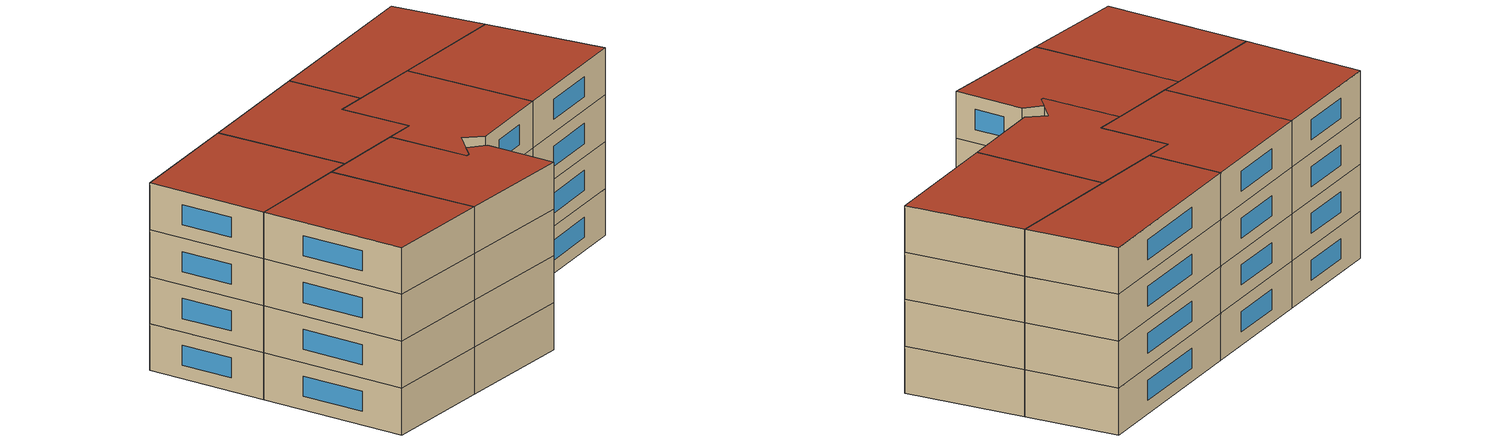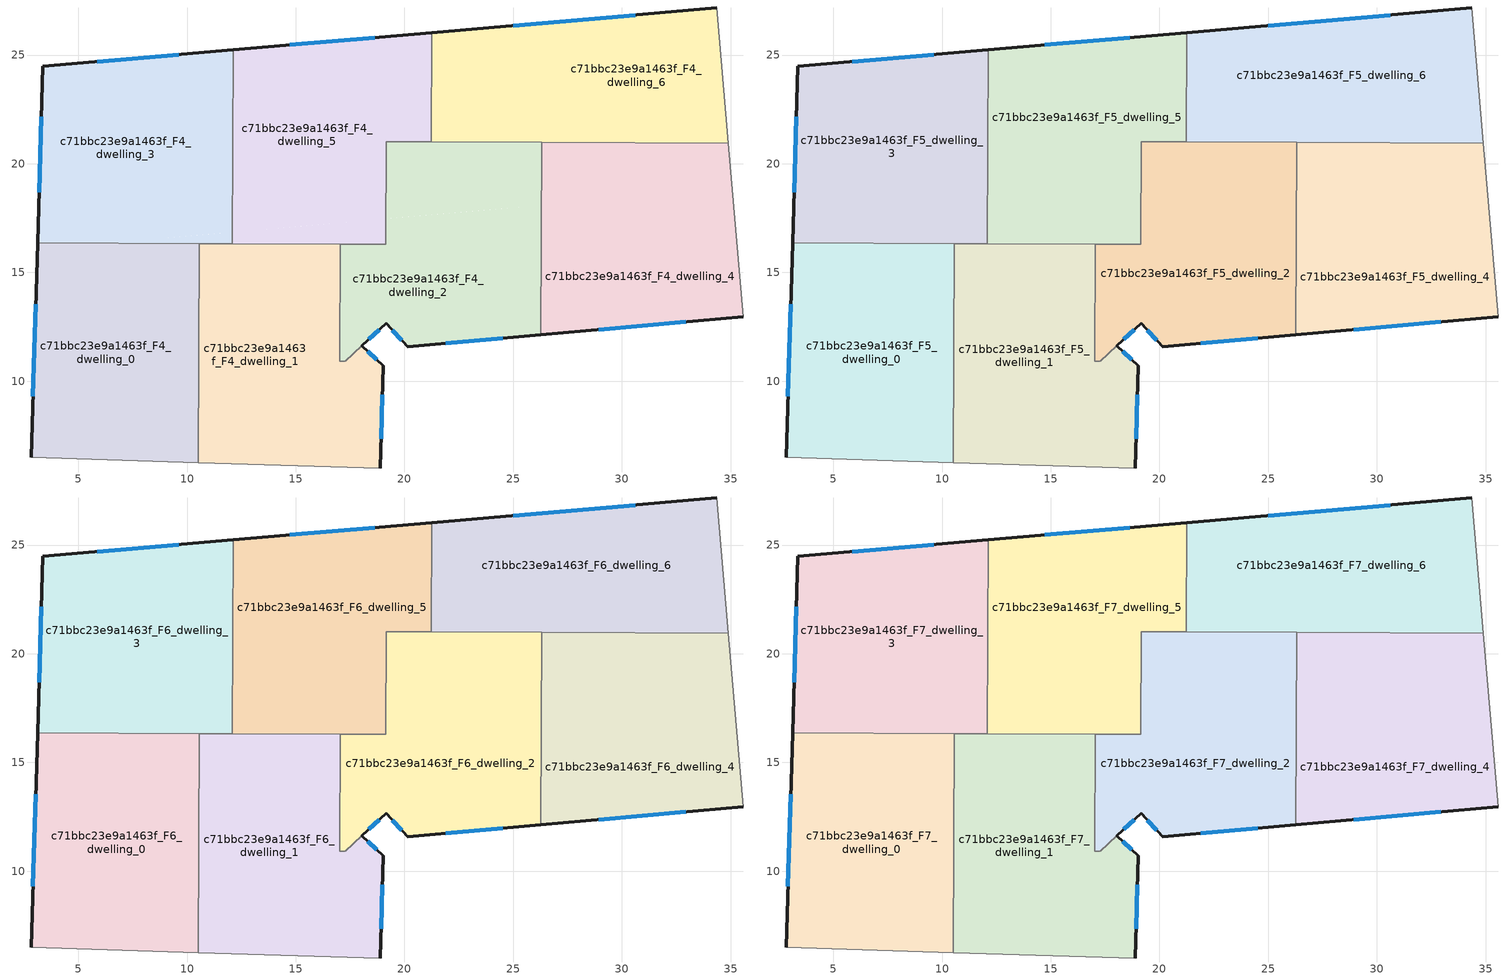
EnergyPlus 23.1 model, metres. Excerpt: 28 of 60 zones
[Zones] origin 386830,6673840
c71bbc23e9a1463f_F4_dwelling_0
 floor to c71bbc23e9a1463f_F3_dwelling_0 (EU_floor_Construction): 9.17,16.33 10.04,6.27 2.83,6.49 3.12,16.08 6.24,16.35 z12
 floor to c71bbc23e9a1463f_F3_dwelling_1 (EU_floor_Construction): 10.56,16.33 10.51,6.26 10.04,6.27 9.17,16.33 z12
 floor to c71bbc23e9a1463f_F3_dwelling_4 (EU_floor_Construction): 6.24,16.35 3.12,16.08 3.13,16.36 z12
 wall outside (EU_wall_Construction): 3.13,16.36 2.83,6.49 z12:15
 wall to c71bbc23e9a1463f_F4_dwelling_1 (EU_wall_Construction): 10.51,6.26 10.56,16.33 z12:15
 wall adiabatic (EU_wall_Construction): 2.83,6.49 10.51,6.26 z12:15
 wall to c71bbc23e9a1463f_F4_dwelling_3 (EU_wall_Construction): 10.56,16.33 3.13,16.36 z12:15
 window (EU_Window_Construction): 3.04,13.54 2.92,9.31 z12.86:14.14
c71bbc23e9a1463f_F4_dwelling_1
 floor to c71bbc23e9a1463f_F3_dwelling_1 (EU_floor_Construction): 15.34,16.31 16.23,6.09 10.51,6.26 10.56,16.33 z12
 floor to c71bbc23e9a1463f_F3_dwelling_2 (EU_floor_Construction): 17.05,16.3 17.03,10.91 17.27,10.91 18.04,11.63 19.02,10.72 18.89,6.01 16.23,6.09 15.34,16.31 z12
 wall outside (EU_wall_Construction): 18.89,6.01 19.02,10.72 18.04,11.63 z12:15
 wall to c71bbc23e9a1463f_F4_dwelling_2 (EU_wall_Construction): 18.04,11.63 17.27,10.91 / 17.26,10.91 17.03,10.91 17.05,16.3 z12:15
 wall adiabatic (EU_wall_Construction): 10.51,6.26 18.89,6.01 z12:15
 wall to c71bbc23e9a1463f_F4_dwelling_5 (EU_wall_Construction): 17.05,16.3 12.08,16.32 z12:15
 wall to c71bbc23e9a1463f_F4_dwelling_3 (EU_wall_Construction): 12.08,16.32 10.56,16.33 z12:15
 window (EU_Window_Construction): 18.74,10.98 18.32,11.37 / 18.93,7.35 18.98,9.37 z12.86:14.14
c71bbc23e9a1463f_F4_dwelling_2
 floor to c71bbc23e9a1463f_F3_dwelling_2 (EU_floor_Construction): 23.97,17.88 24.48,11.97 20.16,11.58 19.16,12.66 17.27,10.91 17.03,10.91 17.05,16.3 19.14,16.29 19.14,17.47 z12
 floor to c71bbc23e9a1463f_F3_dwelling_6 (EU_floor_Construction): 26.32,20.99 26.31,18.09 19.34,17.48 19.15,19.63 19.16,21.02 z12
 floor to c71bbc23e9a1463f_F3_dwelling_3 (EU_floor_Construction): 26.31,18.09 26.28,12.13 24.48,11.97 23.97,17.88 z12
 floor to c71bbc23e9a1463f_F3_dwelling_5 (EU_floor_Construction): 19.15,19.63 19.34,17.48 19.14,17.47 z12
 wall outside (EU_wall_Construction): 18.05,11.63 19.16,12.66 20.16,11.58 26.28,12.13 z12:15
 wall to c71bbc23e9a1463f_F4_dwelling_5 (EU_wall_Construction): 21.23,21.01 19.16,21.02 19.14,16.29 17.05,16.3 z12:15
 wall to c71bbc23e9a1463f_F4_dwelling_4 (EU_wall_Construction): 26.28,12.13 26.32,20.99 z12:15
 wall to c71bbc23e9a1463f_F4_dwelling_6 (EU_wall_Construction): 26.32,20.99 21.23,21.01 z12:15
 window (EU_Window_Construction): 21.91,11.74 24.53,11.98 / 19.45,12.35 19.88,11.89 / 18.36,11.93 18.84,12.37 z12.86:14.14
c71bbc23e9a1463f_F4_dwelling_3
 floor to c71bbc23e9a1463f_F3_dwelling_4 (EU_floor_Construction): 10.75,25.12 11.47,16.8 6.24,16.35 3.13,16.36 3.37,24.48 z12
 floor to c71bbc23e9a1463f_F3_dwelling_5 (EU_floor_Construction): 12.12,25.24 12.09,16.85 11.47,16.8 10.75,25.12 z12
 floor adiabatic (EU_floor_Construction): 12.09,16.85 12.08,16.32 6.24,16.35 z12
 wall outside (EU_wall_Construction): 12.12,25.24 3.37,24.48 3.13,16.36 z12:15
 wall to c71bbc23e9a1463f_F4_dwelling_5 (EU_wall_Construction): 12.08,16.32 12.12,25.24 z12:15
 window (EU_Window_Construction): 9.62,25.02 5.87,24.7 / 3.3,22.16 3.2,18.68 z12.86:14.14
c71bbc23e9a1463f_F4_dwelling_4
 floor to c71bbc23e9a1463f_F3_dwelling_3 (EU_floor_Construction): 35.08,18.84 35.59,12.97 26.28,12.13 26.31,18.09 z12
 floor to c71bbc23e9a1463f_F3_dwelling_7 (EU_floor_Construction): 34.9,20.95 35.08,18.84 27.21,18.16 26.97,20.98 z12
 floor to c71bbc23e9a1463f_F3_dwelling_6 (EU_floor_Construction): 26.97,20.98 27.21,18.16 26.31,18.09 26.32,20.98 z12
 wall outside (EU_wall_Construction): 26.28,12.13 35.59,12.97 z12:15
 wall adiabatic (EU_wall_Construction): 35.59,12.97 34.9,20.95 z12:15
 wall to c71bbc23e9a1463f_F4_dwelling_6 (EU_wall_Construction): 34.9,20.95 26.32,20.99 z12:15
 window (EU_Window_Construction): 28.94,12.37 32.93,12.73 z12.86:14.14
c71bbc23e9a1463f_F4_dwelling_5
 floor to c71bbc23e9a1463f_F3_dwelling_5 (EU_floor_Construction): 18.62,25.8 19.15,19.63 19.14,17.47 12.09,16.85 12.12,25.24 z12
 floor to c71bbc23e9a1463f_F3_dwelling_6 (EU_floor_Construction): 21.25,26.03 21.23,21.01 19.16,21.02 19.15,19.63 18.62,25.8 z12
 floor to c71bbc23e9a1463f_F3_dwelling_1 (EU_floor_Construction): 15.27,17.13 15.34,16.31 12.08,16.32 12.09,16.85 z12
 floor to c71bbc23e9a1463f_F3_dwelling_2 (EU_floor_Construction): 19.14,17.47 19.14,16.29 15.34,16.31 15.27,17.13 z12
 wall outside (EU_wall_Construction): 21.25,26.03 12.12,25.24 z12:15
 wall to c71bbc23e9a1463f_F4_dwelling_6 (EU_wall_Construction): 21.23,21.01 21.25,26.03 z12:15
 window (EU_Window_Construction): 18.64,25.8 14.73,25.46 z12.86:14.14
c71bbc23e9a1463f_F4_dwelling_6
 floor to c71bbc23e9a1463f_F3_dwelling_7 (EU_floor_Construction): 34.36,27.16 34.9,20.95 26.97,20.98 26.49,26.48 z12
 floor to c71bbc23e9a1463f_F3_dwelling_6 (EU_floor_Construction): 26.49,26.48 26.97,20.98 21.23,21.01 21.25,26.03 z12
 wall outside (EU_wall_Construction): 34.36,27.16 21.25,26.03 z12:15
 wall adiabatic (EU_wall_Construction): 34.9,20.95 34.36,27.16 z12:15
 window (EU_Window_Construction): 30.61,26.84 25,26.35 z12.86:14.14
c71bbc23e9a1463f_F5_dwelling_0
 floor to c71bbc23e9a1463f_F4_dwelling_0 (EU_floor_Construction): 10.56,16.33 10.51,6.26 2.83,6.49 3.13,16.36 z15
 wall outside (EU_wall_Construction): 3.13,16.36 2.83,6.49 z15:18
 wall to c71bbc23e9a1463f_F5_dwelling_1 (EU_wall_Construction): 10.51,6.26 10.56,16.33 z15:18
 wall adiabatic (EU_wall_Construction): 2.83,6.49 10.51,6.26 z15:18
 wall to c71bbc23e9a1463f_F5_dwelling_3 (EU_wall_Construction): 10.56,16.33 3.13,16.36 z15:18
 window (EU_Window_Construction): 3.04,13.54 2.92,9.31 z15.86:17.14
c71bbc23e9a1463f_F5_dwelling_1
 floor to c71bbc23e9a1463f_F4_dwelling_1 (EU_floor_Construction): 17.05,16.3 17.03,10.91 17.27,10.91 18.04,11.63 19.02,10.72 18.89,6.01 10.51,6.26 10.56,16.33 z15
 wall outside (EU_wall_Construction): 18.89,6.01 19.02,10.72 18.04,11.63 z15:18
 wall to c71bbc23e9a1463f_F5_dwelling_2 (EU_wall_Construction): 18.04,11.63 17.27,10.91 / 17.26,10.91 17.03,10.91 17.05,16.3 z15:18
 wall adiabatic (EU_wall_Construction): 10.51,6.26 18.89,6.01 z15:18
 wall to c71bbc23e9a1463f_F5_dwelling_5 (EU_wall_Construction): 17.05,16.3 12.08,16.32 z15:18
 wall to c71bbc23e9a1463f_F5_dwelling_3 (EU_wall_Construction): 12.08,16.32 10.56,16.33 z15:18
 window (EU_Window_Construction): 18.74,10.98 18.32,11.37 / 18.93,7.35 18.98,9.37 z15.86:17.14
c71bbc23e9a1463f_F5_dwelling_2
 floor to c71bbc23e9a1463f_F4_dwelling_2 (EU_floor_Construction): 26.32,20.99 26.28,12.13 20.16,11.58 19.16,12.66 17.27,10.91 17.03,10.91 17.05,16.3 19.14,16.29 19.16,21.02 z15
 wall outside (EU_wall_Construction): 18.05,11.63 19.16,12.66 20.16,11.58 26.28,12.13 z15:18
 wall to c71bbc23e9a1463f_F5_dwelling_5 (EU_wall_Construction): 21.23,21.01 19.16,21.02 19.14,16.29 17.05,16.3 z15:18
 wall to c71bbc23e9a1463f_F5_dwelling_4 (EU_wall_Construction): 26.28,12.13 26.32,20.99 z15:18
 wall to c71bbc23e9a1463f_F5_dwelling_6 (EU_wall_Construction): 26.32,20.99 21.23,21.01 z15:18
 window (EU_Window_Construction): 21.91,11.74 24.53,11.98 / 19.45,12.35 19.88,11.89 / 18.36,11.93 18.84,12.37 z15.86:17.14
c71bbc23e9a1463f_F5_dwelling_3
 floor to c71bbc23e9a1463f_F4_dwelling_3 (EU_floor_Construction): 12.12,25.24 12.08,16.32 3.13,16.36 3.37,24.48 z15
 wall outside (EU_wall_Construction): 12.12,25.24 3.37,24.48 3.13,16.36 z15:18
 wall to c71bbc23e9a1463f_F5_dwelling_5 (EU_wall_Construction): 12.08,16.32 12.12,25.24 z15:18
 window (EU_Window_Construction): 9.62,25.02 5.87,24.7 / 3.3,22.16 3.2,18.68 z15.86:17.14
c71bbc23e9a1463f_F5_dwelling_4
 floor to c71bbc23e9a1463f_F4_dwelling_4 (EU_floor_Construction): 34.9,20.95 35.59,12.97 26.28,12.13 26.32,20.99 z15
 wall outside (EU_wall_Construction): 26.28,12.13 35.59,12.97 z15:18
 wall adiabatic (EU_wall_Construction): 35.59,12.97 34.9,20.95 z15:18
 wall to c71bbc23e9a1463f_F5_dwelling_6 (EU_wall_Construction): 34.9,20.95 26.32,20.99 z15:18
 window (EU_Window_Construction): 28.94,12.37 32.93,12.73 z15.86:17.14
c71bbc23e9a1463f_F5_dwelling_5
 floor to c71bbc23e9a1463f_F4_dwelling_5 (EU_floor_Construction): 21.25,26.03 21.23,21.01 19.16,21.02 19.14,16.29 12.08,16.32 12.12,25.24 z15
 wall outside (EU_wall_Construction): 21.25,26.03 12.12,25.24 z15:18
 wall to c71bbc23e9a1463f_F5_dwelling_6 (EU_wall_Construction): 21.23,21.01 21.25,26.03 z15:18
 window (EU_Window_Construction): 18.64,25.8 14.73,25.46 z15.86:17.14
c71bbc23e9a1463f_F5_dwelling_6
 floor to c71bbc23e9a1463f_F4_dwelling_6 (EU_floor_Construction): 34.36,27.16 34.9,20.95 21.23,21.01 21.25,26.03 z15
 wall outside (EU_wall_Construction): 34.36,27.16 21.25,26.03 z15:18
 wall adiabatic (EU_wall_Construction): 34.9,20.95 34.36,27.16 z15:18
 window (EU_Window_Construction): 30.61,26.84 25,26.35 z15.86:17.14
c71bbc23e9a1463f_F6_dwelling_0
 floor to c71bbc23e9a1463f_F5_dwelling_0 (EU_floor_Construction): 10.56,16.33 10.51,6.26 2.83,6.49 3.13,16.36 z18
 wall outside (EU_wall_Construction): 3.13,16.36 2.83,6.49 z18:21
 wall to c71bbc23e9a1463f_F6_dwelling_1 (EU_wall_Construction): 10.51,6.26 10.56,16.33 z18:21
 wall adiabatic (EU_wall_Construction): 2.83,6.49 10.51,6.26 z18:21
 wall to c71bbc23e9a1463f_F6_dwelling_3 (EU_wall_Construction): 10.56,16.33 3.13,16.36 z18:21
 window (EU_Window_Construction): 3.04,13.54 2.92,9.31 z18.86:20.14
c71bbc23e9a1463f_F6_dwelling_1
 floor to c71bbc23e9a1463f_F5_dwelling_1 (EU_floor_Construction): 17.05,16.3 17.03,10.91 17.27,10.91 18.04,11.63 19.02,10.72 18.89,6.01 10.51,6.26 10.56,16.33 z18
 wall outside (EU_wall_Construction): 18.89,6.01 19.02,10.72 18.04,11.63 z18:21
 wall to c71bbc23e9a1463f_F6_dwelling_2 (EU_wall_Construction): 18.04,11.63 17.27,10.91 / 17.26,10.91 17.03,10.91 17.05,16.3 z18:21
 wall adiabatic (EU_wall_Construction): 10.51,6.26 18.89,6.01 z18:21
 wall to c71bbc23e9a1463f_F6_dwelling_5 (EU_wall_Construction): 17.05,16.3 12.08,16.32 z18:21
 wall to c71bbc23e9a1463f_F6_dwelling_3 (EU_wall_Construction): 12.08,16.32 10.56,16.33 z18:21
 window (EU_Window_Construction): 18.74,10.98 18.32,11.37 / 18.93,7.35 18.98,9.37 z18.86:20.14
c71bbc23e9a1463f_F6_dwelling_2
 floor to c71bbc23e9a1463f_F5_dwelling_2 (EU_floor_Construction): 26.32,20.99 26.28,12.13 20.16,11.58 19.16,12.66 17.27,10.91 17.03,10.91 17.05,16.3 19.14,16.29 19.16,21.02 z18
 wall outside (EU_wall_Construction): 18.05,11.63 19.16,12.66 20.16,11.58 26.28,12.13 z18:21
 wall to c71bbc23e9a1463f_F6_dwelling_5 (EU_wall_Construction): 21.23,21.01 19.16,21.02 19.14,16.29 17.05,16.3 z18:21
 wall to c71bbc23e9a1463f_F6_dwelling_4 (EU_wall_Construction): 26.28,12.13 26.32,20.99 z18:21
 wall to c71bbc23e9a1463f_F6_dwelling_6 (EU_wall_Construction): 26.32,20.99 21.23,21.01 z18:21
 window (EU_Window_Construction): 21.91,11.74 24.53,11.98 / 19.45,12.35 19.88,11.89 / 18.36,11.93 18.84,12.37 z18.86:20.14
c71bbc23e9a1463f_F6_dwelling_3
 floor to c71bbc23e9a1463f_F5_dwelling_3 (EU_floor_Construction): 12.12,25.24 12.08,16.32 3.13,16.36 3.37,24.48 z18
 wall outside (EU_wall_Construction): 12.12,25.24 3.37,24.48 3.13,16.36 z18:21
 wall to c71bbc23e9a1463f_F6_dwelling_5 (EU_wall_Construction): 12.08,16.32 12.12,25.24 z18:21
 window (EU_Window_Construction): 9.62,25.02 5.87,24.7 / 3.3,22.16 3.2,18.68 z18.86:20.14
c71bbc23e9a1463f_F6_dwelling_4
 floor to c71bbc23e9a1463f_F5_dwelling_4 (EU_floor_Construction): 34.9,20.95 35.59,12.97 26.28,12.13 26.32,20.99 z18
 wall outside (EU_wall_Construction): 26.28,12.13 35.59,12.97 z18:21
 wall adiabatic (EU_wall_Construction): 35.59,12.97 34.9,20.95 z18:21
 wall to c71bbc23e9a1463f_F6_dwelling_6 (EU_wall_Construction): 34.9,20.95 26.32,20.99 z18:21
 window (EU_Window_Construction): 28.94,12.37 32.93,12.73 z18.86:20.14
c71bbc23e9a1463f_F6_dwelling_5
 floor to c71bbc23e9a1463f_F5_dwelling_5 (EU_floor_Construction): 21.25,26.03 21.23,21.01 19.16,21.02 19.14,16.29 12.08,16.32 12.12,25.24 z18
 wall outside (EU_wall_Construction): 21.25,26.03 12.12,25.24 z18:21
 wall to c71bbc23e9a1463f_F6_dwelling_6 (EU_wall_Construction): 21.23,21.01 21.25,26.03 z18:21
 window (EU_Window_Construction): 18.64,25.8 14.73,25.46 z18.86:20.14
c71bbc23e9a1463f_F6_dwelling_6
 floor to c71bbc23e9a1463f_F5_dwelling_6 (EU_floor_Construction): 34.36,27.16 34.9,20.95 21.23,21.01 21.25,26.03 z18
 wall outside (EU_wall_Construction): 34.36,27.16 21.25,26.03 z18:21
 wall adiabatic (EU_wall_Construction): 34.9,20.95 34.36,27.16 z18:21
 window (EU_Window_Construction): 30.61,26.84 25,26.35 z18.86:20.14
c71bbc23e9a1463f_F7_dwelling_0
 floor to c71bbc23e9a1463f_F6_dwelling_0 (EU_floor_Construction): 10.56,16.33 10.51,6.26 2.83,6.49 3.13,16.36 z21
 wall outside (EU_wall_Construction): 3.13,16.36 2.83,6.49 z21:24
 wall to c71bbc23e9a1463f_F7_dwelling_1 (EU_wall_Construction): 10.51,6.26 10.56,16.33 z21:24
 wall adiabatic (EU_wall_Construction): 2.83,6.49 10.51,6.26 z21:24
 wall to c71bbc23e9a1463f_F7_dwelling_3 (EU_wall_Construction): 10.56,16.33 3.13,16.36 z21:24
 window (EU_Window_Construction): 3.04,13.54 2.92,9.31 z21.86:23.14
 roof outside (EU_roof_Construction): 10.51,6.26 10.56,16.33 3.13,16.36 2.83,6.49 z24
c71bbc23e9a1463f_F7_dwelling_1
 floor to c71bbc23e9a1463f_F6_dwelling_1 (EU_floor_Construction): 17.05,16.3 17.03,10.91 17.27,10.91 18.04,11.63 19.02,10.72 18.89,6.01 10.51,6.26 10.56,16.33 z21
 wall outside (EU_wall_Construction): 18.89,6.01 19.02,10.72 18.04,11.63 z21:24
 wall to c71bbc23e9a1463f_F7_dwelling_2 (EU_wall_Construction): 18.04,11.63 17.27,10.91 / 17.26,10.91 17.03,10.91 17.05,16.3 z21:24
 wall adiabatic (EU_wall_Construction): 10.51,6.26 18.89,6.01 z21:24
 wall to c71bbc23e9a1463f_F7_dwelling_5 (EU_wall_Construction): 17.05,16.3 12.08,16.32 z21:24
 wall to c71bbc23e9a1463f_F7_dwelling_3 (EU_wall_Construction): 12.08,16.32 10.56,16.33 z21:24
 window (EU_Window_Construction): 18.74,10.98 18.32,11.37 / 18.93,7.35 18.98,9.37 z21.86:23.14
 roof outside (EU_roof_Construction): 18.89,6.01 19.02,10.72 18.04,11.63 17.27,10.91 17.03,10.91 17.05,16.3 10.56,16.33 10.51,6.26 z24
c71bbc23e9a1463f_F7_dwelling_2
 floor to c71bbc23e9a1463f_F6_dwelling_2 (EU_floor_Construction): 26.32,20.99 26.28,12.13 20.16,11.58 19.16,12.66 17.27,10.91 17.03,10.91 17.05,16.3 19.14,16.29 19.16,21.02 z21
 wall outside (EU_wall_Construction): 18.05,11.63 19.16,12.66 20.16,11.58 26.28,12.13 z21:24
 wall to c71bbc23e9a1463f_F7_dwelling_5 (EU_wall_Construction): 21.23,21.01 19.16,21.02 19.14,16.29 17.05,16.3 z21:24
 wall to c71bbc23e9a1463f_F7_dwelling_4 (EU_wall_Construction): 26.28,12.13 26.32,20.99 z21:24
 wall to c71bbc23e9a1463f_F7_dwelling_6 (EU_wall_Construction): 26.32,20.99 21.23,21.01 z21:24
 window (EU_Window_Construction): 21.91,11.74 24.53,11.98 / 19.45,12.35 19.88,11.89 / 18.36,11.93 18.84,12.37 z21.86:23.14
 roof outside (EU_roof_Construction): 26.28,12.13 26.32,20.99 19.16,21.02 19.14,16.29 17.05,16.3 17.03,10.91 17.26,10.91 19.16,12.66 20.16,11.58 z24
c71bbc23e9a1463f_F7_dwelling_3
 floor to c71bbc23e9a1463f_F6_dwelling_3 (EU_floor_Construction): 12.12,25.24 12.08,16.32 3.13,16.36 3.37,24.48 z21
 wall outside (EU_wall_Construction): 12.12,25.24 3.37,24.48 3.13,16.36 z21:24
 wall to c71bbc23e9a1463f_F7_dwelling_5 (EU_wall_Construction): 12.08,16.32 12.12,25.24 z21:24
 window (EU_Window_Construction): 9.62,25.02 5.87,24.7 / 3.3,22.16 3.2,18.68 z21.86:23.14
 roof outside (EU_roof_Construction): 12.08,16.32 12.12,25.24 3.37,24.48 3.13,16.36 z24
c71bbc23e9a1463f_F7_dwelling_4
 floor to c71bbc23e9a1463f_F6_dwelling_4 (EU_floor_Construction): 34.9,20.95 35.59,12.97 26.28,12.13 26.32,20.99 z21
 wall outside (EU_wall_Construction): 26.28,12.13 35.59,12.97 z21:24
 wall adiabatic (EU_wall_Construction): 35.59,12.97 34.9,20.95 z21:24
 wall to c71bbc23e9a1463f_F7_dwelling_6 (EU_wall_Construction): 34.9,20.95 26.32,20.99 z21:24
 window (EU_Window_Construction): 28.94,12.37 32.93,12.73 z21.86:23.14
 roof outside (EU_roof_Construction): 35.59,12.97 34.9,20.95 26.32,20.99 26.28,12.13 z24
c71bbc23e9a1463f_F7_dwelling_5
 floor to c71bbc23e9a1463f_F6_dwelling_5 (EU_floor_Construction): 21.25,26.03 21.23,21.01 19.16,21.02 19.14,16.29 12.08,16.32 12.12,25.24 z21
 wall outside (EU_wall_Construction): 21.25,26.03 12.12,25.24 z21:24
 wall to c71bbc23e9a1463f_F7_dwelling_6 (EU_wall_Construction): 21.23,21.01 21.25,26.03 z21:24
 window (EU_Window_Construction): 18.64,25.8 14.73,25.46 z21.86:23.14
 roof outside (EU_roof_Construction): 19.14,16.29 19.16,21.02 21.23,21.01 21.25,26.03 12.12,25.24 12.08,16.32 z24
c71bbc23e9a1463f_F7_dwelling_6
 floor to c71bbc23e9a1463f_F6_dwelling_6 (EU_floor_Construction): 34.36,27.16 34.9,20.95 21.23,21.01 21.25,26.03 z21
 wall outside (EU_wall_Construction): 34.36,27.16 21.25,26.03 z21:24
 wall adiabatic (EU_wall_Construction): 34.9,20.95 34.36,27.16 z21:24
 window (EU_Window_Construction): 30.61,26.84 25,26.35 z21.86:23.14
 roof outside (EU_roof_Construction): 34.9,20.95 34.36,27.16 21.25,26.03 21.23,21.01 z24
[Building]
EU S2 Campaign: North Axis=0; Terrain=City; Solar Distribution=FullExterior
[Site:Location]
Helsinki-Vantaa.AP: Latitude=60.317; Longitude=24.963; Time Zone=2; Elevation=54.6
[SizingPeriod:WeatherFileDays]
AnnualSizingPeriod: Begin Month=1; Begin Day of Month=1; End Month=12; End Day of Month=31; Day of Week for Start Day=Monday; Use Weather File Daylight Saving Period=No; Use Weather File Rain and Snow Indicators=No
[MATERIAL]
EU_InternalMass_Material: Roughness=MediumRough; Thickness=0.1; Conductivity=1; Density=1800; Specific Heat=900; Thermal Absorptance=0.9; Solar Absorptance=0.7; Visible Absorptance=0.7
[MATERIAL:NOMASS] Roughness=MediumRough; Thermal Absorptance=0.9; Solar Absorptance=0.7; Visible Absorptance=0.7
Name | Thermal Resistance
EU_wall_NoMass | 1.10183
EU_roof_NoMass; EU_floor_NoMass | 1.70606
[WINDOWMATERIAL:SIMPLEGLAZINGSYSTEM]
EU_Window_SimpleGlazing: UFactor=3.11035; Solar Heat Gain Coefficient=0.8; Visible Transmittance=0.8
[CONSTRUCTION]
EU_wall_Construction: EU_wall_NoMass
EU_roof_Construction: EU_roof_NoMass
EU_floor_Construction: EU_floor_NoMass
EU_Window_Construction: EU_Window_SimpleGlazing
EU_InternalMass_Construction: EU_InternalMass_Material
[ZONE] Type=1; Multiplier=1; Ceiling Height=autocalculate; Floor Area=autocalculate; Part of Total Floor Area=Yes
Name | Volume
c71bbc23e9a1463f_F4_dwelling_0; c71bbc23e9a1463f_F5_dwelling_0; c71bbc23e9a1463f_F6_dwelling_0; c71bbc23e9a1463f_F7_dwelling_0 | 226.116
c71bbc23e9a1463f_F4_dwelling_1; c71bbc23e9a1463f_F5_dwelling_1; c71bbc23e9a1463f_F6_dwelling_1; c71bbc23e9a1463f_F7_dwelling_1 | 227.81
c71bbc23e9a1463f_F4_dwelling_2; c71bbc23e9a1463f_F5_dwelling_2; c71bbc23e9a1463f_F6_dwelling_2; c71bbc23e9a1463f_F7_dwelling_2 | 224.44
c71bbc23e9a1463f_F4_dwelling_3; c71bbc23e9a1463f_F5_dwelling_3; c71bbc23e9a1463f_F6_dwelling_3; c71bbc23e9a1463f_F7_dwelling_3 | 226.129
c71bbc23e9a1463f_F4_dwelling_4; c71bbc23e9a1463f_F5_dwelling_4; c71bbc23e9a1463f_F6_dwelling_4; c71bbc23e9a1463f_F7_dwelling_4 | 226.115
c71bbc23e9a1463f_F4_dwelling_5; c71bbc23e9a1463f_F5_dwelling_5; c71bbc23e9a1463f_F6_dwelling_5; c71bbc23e9a1463f_F7_dwelling_5 | 226.11
c71bbc23e9a1463f_F4_dwelling_6; c71bbc23e9a1463f_F5_dwelling_6; c71bbc23e9a1463f_F6_dwelling_6; c71bbc23e9a1463f_F7_dwelling_6 | 226.126
[INTERNALMASS] Construction=EU_InternalMass_Construction
Name | Zone or ZoneList | Surface Area
c71bbc23e9a1463f_F4_dwelling_0_EU_InternalMass | c71bbc23e9a1463f_F4_dwelling_0 | 75.373
c71bbc23e9a1463f_F4_dwelling_1_EU_InternalMass | c71bbc23e9a1463f_F4_dwelling_1 | 75.9371
c71bbc23e9a1463f_F4_dwelling_2_EU_InternalMass | c71bbc23e9a1463f_F4_dwelling_2 | 74.8125
c71bbc23e9a1463f_F4_dwelling_3_EU_InternalMass | c71bbc23e9a1463f_F4_dwelling_3 | 75.3763
c71bbc23e9a1463f_F4_dwelling_4_EU_InternalMass | c71bbc23e9a1463f_F4_dwelling_4 | 75.372
c71bbc23e9a1463f_F4_dwelling_5_EU_InternalMass | c71bbc23e9a1463f_F4_dwelling_5 | 75.3699
c71bbc23e9a1463f_F4_dwelling_6_EU_InternalMass | c71bbc23e9a1463f_F4_dwelling_6 | 75.3745
c71bbc23e9a1463f_F5_dwelling_0_EU_InternalMass | c71bbc23e9a1463f_F5_dwelling_0 | 75.373
c71bbc23e9a1463f_F5_dwelling_1_EU_InternalMass | c71bbc23e9a1463f_F5_dwelling_1 | 75.9371
c71bbc23e9a1463f_F5_dwelling_2_EU_InternalMass | c71bbc23e9a1463f_F5_dwelling_2 | 74.8125
c71bbc23e9a1463f_F5_dwelling_3_EU_InternalMass | c71bbc23e9a1463f_F5_dwelling_3 | 75.3763
c71bbc23e9a1463f_F5_dwelling_4_EU_InternalMass | c71bbc23e9a1463f_F5_dwelling_4 | 75.372
c71bbc23e9a1463f_F5_dwelling_5_EU_InternalMass | c71bbc23e9a1463f_F5_dwelling_5 | 75.3699
c71bbc23e9a1463f_F5_dwelling_6_EU_InternalMass | c71bbc23e9a1463f_F5_dwelling_6 | 75.3745
c71bbc23e9a1463f_F6_dwelling_0_EU_InternalMass | c71bbc23e9a1463f_F6_dwelling_0 | 75.373
c71bbc23e9a1463f_F6_dwelling_1_EU_InternalMass | c71bbc23e9a1463f_F6_dwelling_1 | 75.9371
c71bbc23e9a1463f_F6_dwelling_2_EU_InternalMass | c71bbc23e9a1463f_F6_dwelling_2 | 74.8125
c71bbc23e9a1463f_F6_dwelling_3_EU_InternalMass | c71bbc23e9a1463f_F6_dwelling_3 | 75.3763
c71bbc23e9a1463f_F6_dwelling_4_EU_InternalMass | c71bbc23e9a1463f_F6_dwelling_4 | 75.372
c71bbc23e9a1463f_F6_dwelling_5_EU_InternalMass | c71bbc23e9a1463f_F6_dwelling_5 | 75.3699
c71bbc23e9a1463f_F6_dwelling_6_EU_InternalMass | c71bbc23e9a1463f_F6_dwelling_6 | 75.3745
c71bbc23e9a1463f_F7_dwelling_0_EU_InternalMass | c71bbc23e9a1463f_F7_dwelling_0 | 75.373
c71bbc23e9a1463f_F7_dwelling_1_EU_InternalMass | c71bbc23e9a1463f_F7_dwelling_1 | 75.9371
c71bbc23e9a1463f_F7_dwelling_2_EU_InternalMass | c71bbc23e9a1463f_F7_dwelling_2 | 74.8125
c71bbc23e9a1463f_F7_dwelling_3_EU_InternalMass | c71bbc23e9a1463f_F7_dwelling_3 | 75.3763
c71bbc23e9a1463f_F7_dwelling_4_EU_InternalMass | c71bbc23e9a1463f_F7_dwelling_4 | 75.372
c71bbc23e9a1463f_F7_dwelling_5_EU_InternalMass | c71bbc23e9a1463f_F7_dwelling_5 | 75.3699
c71bbc23e9a1463f_F7_dwelling_6_EU_InternalMass | c71bbc23e9a1463f_F7_dwelling_6 | 75.3745
[OTHEREQUIPMENT] Fuel Type=Electricity; Design Level Calculation Method=Watts/Area; Power per Zone Floor Area=1; Fraction Latent=0; Fraction Radiant=0; Fraction Lost=0; Carbon Dioxide Generation Rate=0; EndUse Subcategory=EU_Step8_InternalGains
Name | Zone or ZoneList or Space or SpaceList | Schedule
EU_Step8_InternalGain_c71bbc23e9a1463f_F4_dwelling_0_f000 | c71bbc23e9a1463f_F4_dwelling_0 | EU_Step8_GainSchedule_c71bbc23e9a1463f_F4_dwelling_0_f000
EU_Step8_InternalGain_c71bbc23e9a1463f_F4_dwelling_1_f000 | c71bbc23e9a1463f_F4_dwelling_1 | EU_Step8_GainSchedule_c71bbc23e9a1463f_F4_dwelling_1_f000
EU_Step8_InternalGain_c71bbc23e9a1463f_F4_dwelling_2_f000 | c71bbc23e9a1463f_F4_dwelling_2 | EU_Step8_GainSchedule_c71bbc23e9a1463f_F4_dwelling_2_f000
EU_Step8_InternalGain_c71bbc23e9a1463f_F4_dwelling_3_f000 | c71bbc23e9a1463f_F4_dwelling_3 | EU_Step8_GainSchedule_c71bbc23e9a1463f_F4_dwelling_3_f000
EU_Step8_InternalGain_c71bbc23e9a1463f_F4_dwelling_4_f000 | c71bbc23e9a1463f_F4_dwelling_4 | EU_Step8_GainSchedule_c71bbc23e9a1463f_F4_dwelling_4_f000
EU_Step8_InternalGain_c71bbc23e9a1463f_F4_dwelling_5_f000 | c71bbc23e9a1463f_F4_dwelling_5 | EU_Step8_GainSchedule_c71bbc23e9a1463f_F4_dwelling_5_f000
EU_Step8_InternalGain_c71bbc23e9a1463f_F4_dwelling_6_f000 | c71bbc23e9a1463f_F4_dwelling_6 | EU_Step8_GainSchedule_c71bbc23e9a1463f_F4_dwelling_6_f000
EU_Step8_InternalGain_c71bbc23e9a1463f_F5_dwelling_0_f000 | c71bbc23e9a1463f_F5_dwelling_0 | EU_Step8_GainSchedule_c71bbc23e9a1463f_F5_dwelling_0_f000
EU_Step8_InternalGain_c71bbc23e9a1463f_F5_dwelling_1_f000 | c71bbc23e9a1463f_F5_dwelling_1 | EU_Step8_GainSchedule_c71bbc23e9a1463f_F5_dwelling_1_f000
EU_Step8_InternalGain_c71bbc23e9a1463f_F5_dwelling_2_f000 | c71bbc23e9a1463f_F5_dwelling_2 | EU_Step8_GainSchedule_c71bbc23e9a1463f_F5_dwelling_2_f000
EU_Step8_InternalGain_c71bbc23e9a1463f_F5_dwelling_3_f000 | c71bbc23e9a1463f_F5_dwelling_3 | EU_Step8_GainSchedule_c71bbc23e9a1463f_F5_dwelling_3_f000
EU_Step8_InternalGain_c71bbc23e9a1463f_F5_dwelling_4_f000 | c71bbc23e9a1463f_F5_dwelling_4 | EU_Step8_GainSchedule_c71bbc23e9a1463f_F5_dwelling_4_f000
EU_Step8_InternalGain_c71bbc23e9a1463f_F5_dwelling_5_f000 | c71bbc23e9a1463f_F5_dwelling_5 | EU_Step8_GainSchedule_c71bbc23e9a1463f_F5_dwelling_5_f000
EU_Step8_InternalGain_c71bbc23e9a1463f_F5_dwelling_6_f000 | c71bbc23e9a1463f_F5_dwelling_6 | EU_Step8_GainSchedule_c71bbc23e9a1463f_F5_dwelling_6_f000
EU_Step8_InternalGain_c71bbc23e9a1463f_F6_dwelling_0_f000 | c71bbc23e9a1463f_F6_dwelling_0 | EU_Step8_GainSchedule_c71bbc23e9a1463f_F6_dwelling_0_f000
EU_Step8_InternalGain_c71bbc23e9a1463f_F6_dwelling_1_f000 | c71bbc23e9a1463f_F6_dwelling_1 | EU_Step8_GainSchedule_c71bbc23e9a1463f_F6_dwelling_1_f000
EU_Step8_InternalGain_c71bbc23e9a1463f_F6_dwelling_2_f000 | c71bbc23e9a1463f_F6_dwelling_2 | EU_Step8_GainSchedule_c71bbc23e9a1463f_F6_dwelling_2_f000
EU_Step8_InternalGain_c71bbc23e9a1463f_F6_dwelling_3_f000 | c71bbc23e9a1463f_F6_dwelling_3 | EU_Step8_GainSchedule_c71bbc23e9a1463f_F6_dwelling_3_f000
EU_Step8_InternalGain_c71bbc23e9a1463f_F6_dwelling_4_f000 | c71bbc23e9a1463f_F6_dwelling_4 | EU_Step8_GainSchedule_c71bbc23e9a1463f_F6_dwelling_4_f000
EU_Step8_InternalGain_c71bbc23e9a1463f_F6_dwelling_5_f000 | c71bbc23e9a1463f_F6_dwelling_5 | EU_Step8_GainSchedule_c71bbc23e9a1463f_F6_dwelling_5_f000
EU_Step8_InternalGain_c71bbc23e9a1463f_F6_dwelling_6_f000 | c71bbc23e9a1463f_F6_dwelling_6 | EU_Step8_GainSchedule_c71bbc23e9a1463f_F6_dwelling_6_f000
EU_Step8_InternalGain_c71bbc23e9a1463f_F7_dwelling_0_f000 | c71bbc23e9a1463f_F7_dwelling_0 | EU_Step8_GainSchedule_c71bbc23e9a1463f_F7_dwelling_0_f000
EU_Step8_InternalGain_c71bbc23e9a1463f_F7_dwelling_1_f000 | c71bbc23e9a1463f_F7_dwelling_1 | EU_Step8_GainSchedule_c71bbc23e9a1463f_F7_dwelling_1_f000
EU_Step8_InternalGain_c71bbc23e9a1463f_F7_dwelling_2_f000 | c71bbc23e9a1463f_F7_dwelling_2 | EU_Step8_GainSchedule_c71bbc23e9a1463f_F7_dwelling_2_f000
EU_Step8_InternalGain_c71bbc23e9a1463f_F7_dwelling_3_f000 | c71bbc23e9a1463f_F7_dwelling_3 | EU_Step8_GainSchedule_c71bbc23e9a1463f_F7_dwelling_3_f000
EU_Step8_InternalGain_c71bbc23e9a1463f_F7_dwelling_4_f000 | c71bbc23e9a1463f_F7_dwelling_4 | EU_Step8_GainSchedule_c71bbc23e9a1463f_F7_dwelling_4_f000
EU_Step8_InternalGain_c71bbc23e9a1463f_F7_dwelling_5_f000 | c71bbc23e9a1463f_F7_dwelling_5 | EU_Step8_GainSchedule_c71bbc23e9a1463f_F7_dwelling_5_f000
EU_Step8_InternalGain_c71bbc23e9a1463f_F7_dwelling_6_f000 | c71bbc23e9a1463f_F7_dwelling_6 | EU_Step8_GainSchedule_c71bbc23e9a1463f_F7_dwelling_6_f000
[ZONEVENTILATION:DESIGNFLOWRATE] Schedule=EU_AlwaysOn; Design Flow Rate Calculation Method=AirChanges/Hour; Air Changes per Hour=0.756316; Ventilation Type=Natural; Fan Pressure Rise=0; Fan Total Efficiency=1; Constant Term Coefficient=1; Temperature Term Coefficient=0; Velocity Term Coefficient=0; Velocity Squared Term Coefficient=0; Minimum Indoor Temperature=-100; Maximum Indoor Temperature=100; Delta Temperature=-100; Minimum Outdoor Temperature=-100; Maximum Outdoor Temperature=100; Maximum Wind Speed=40
Name | Zone or ZoneList or Space or SpaceList
EU_ConstantAir_c71bbc23e9a1463f_F4_dwelling_0 | c71bbc23e9a1463f_F4_dwelling_0
EU_ConstantAir_c71bbc23e9a1463f_F4_dwelling_1 | c71bbc23e9a1463f_F4_dwelling_1
EU_ConstantAir_c71bbc23e9a1463f_F4_dwelling_2 | c71bbc23e9a1463f_F4_dwelling_2
EU_ConstantAir_c71bbc23e9a1463f_F4_dwelling_3 | c71bbc23e9a1463f_F4_dwelling_3
EU_ConstantAir_c71bbc23e9a1463f_F4_dwelling_4 | c71bbc23e9a1463f_F4_dwelling_4
EU_ConstantAir_c71bbc23e9a1463f_F4_dwelling_5 | c71bbc23e9a1463f_F4_dwelling_5
EU_ConstantAir_c71bbc23e9a1463f_F4_dwelling_6 | c71bbc23e9a1463f_F4_dwelling_6
EU_ConstantAir_c71bbc23e9a1463f_F5_dwelling_0 | c71bbc23e9a1463f_F5_dwelling_0
EU_ConstantAir_c71bbc23e9a1463f_F5_dwelling_1 | c71bbc23e9a1463f_F5_dwelling_1
EU_ConstantAir_c71bbc23e9a1463f_F5_dwelling_2 | c71bbc23e9a1463f_F5_dwelling_2
EU_ConstantAir_c71bbc23e9a1463f_F5_dwelling_3 | c71bbc23e9a1463f_F5_dwelling_3
EU_ConstantAir_c71bbc23e9a1463f_F5_dwelling_4 | c71bbc23e9a1463f_F5_dwelling_4
EU_ConstantAir_c71bbc23e9a1463f_F5_dwelling_5 | c71bbc23e9a1463f_F5_dwelling_5
EU_ConstantAir_c71bbc23e9a1463f_F5_dwelling_6 | c71bbc23e9a1463f_F5_dwelling_6
EU_ConstantAir_c71bbc23e9a1463f_F6_dwelling_0 | c71bbc23e9a1463f_F6_dwelling_0
EU_ConstantAir_c71bbc23e9a1463f_F6_dwelling_1 | c71bbc23e9a1463f_F6_dwelling_1
EU_ConstantAir_c71bbc23e9a1463f_F6_dwelling_2 | c71bbc23e9a1463f_F6_dwelling_2
EU_ConstantAir_c71bbc23e9a1463f_F6_dwelling_3 | c71bbc23e9a1463f_F6_dwelling_3
EU_ConstantAir_c71bbc23e9a1463f_F6_dwelling_4 | c71bbc23e9a1463f_F6_dwelling_4
EU_ConstantAir_c71bbc23e9a1463f_F6_dwelling_5 | c71bbc23e9a1463f_F6_dwelling_5
EU_ConstantAir_c71bbc23e9a1463f_F6_dwelling_6 | c71bbc23e9a1463f_F6_dwelling_6
EU_ConstantAir_c71bbc23e9a1463f_F7_dwelling_0 | c71bbc23e9a1463f_F7_dwelling_0
EU_ConstantAir_c71bbc23e9a1463f_F7_dwelling_1 | c71bbc23e9a1463f_F7_dwelling_1
EU_ConstantAir_c71bbc23e9a1463f_F7_dwelling_2 | c71bbc23e9a1463f_F7_dwelling_2
EU_ConstantAir_c71bbc23e9a1463f_F7_dwelling_3 | c71bbc23e9a1463f_F7_dwelling_3
EU_ConstantAir_c71bbc23e9a1463f_F7_dwelling_4 | c71bbc23e9a1463f_F7_dwelling_4
EU_ConstantAir_c71bbc23e9a1463f_F7_dwelling_5 | c71bbc23e9a1463f_F7_dwelling_5
EU_ConstantAir_c71bbc23e9a1463f_F7_dwelling_6 | c71bbc23e9a1463f_F7_dwelling_6
[HVACTEMPLATE:THERMOSTAT] Constant Heating Setpoint=20; Constant Cooling Setpoint=50
EU_HeatOnly_c71bbc23e9a1463f_F0_dwelling_0; EU_HeatOnly_c71bbc23e9a1463f_F0_dwelling_1; EU_HeatOnly_c71bbc23e9a1463f_F0_dwelling_2; EU_HeatOnly_c71bbc23e9a1463f_F0_dwelling_3; EU_HeatOnly_c71bbc23e9a1463f_F0_dwelling_4; EU_HeatOnly_c71bbc23e9a1463f_F0_dwelling_5; EU_HeatOnly_c71bbc23e9a1463f_F0_dwelling_6; EU_HeatOnly_c71bbc23e9a1463f_F0_dwelling_7; EU_HeatOnly_c71bbc23e9a1463f_F1_dwelling_0; EU_HeatOnly_c71bbc23e9a1463f_F1_dwelling_1; EU_HeatOnly_c71bbc23e9a1463f_F1_dwelling_2; EU_HeatOnly_c71bbc23e9a1463f_F1_dwelling_3; EU_HeatOnly_c71bbc23e9a1463f_F1_dwelling_4; EU_HeatOnly_c71bbc23e9a1463f_F1_dwelling_5; EU_HeatOnly_c71bbc23e9a1463f_F1_dwelling_6; EU_HeatOnly_c71bbc23e9a1463f_F1_dwelling_7; EU_HeatOnly_c71bbc23e9a1463f_F2_dwelling_0; EU_HeatOnly_c71bbc23e9a1463f_F2_dwelling_1; EU_HeatOnly_c71bbc23e9a1463f_F2_dwelling_2; EU_HeatOnly_c71bbc23e9a1463f_F2_dwelling_3; EU_HeatOnly_c71bbc23e9a1463f_F2_dwelling_4; EU_HeatOnly_c71bbc23e9a1463f_F2_dwelling_5; EU_HeatOnly_c71bbc23e9a1463f_F2_dwelling_6; EU_HeatOnly_c71bbc23e9a1463f_F2_dwelling_7; EU_HeatOnly_c71bbc23e9a1463f_F3_dwelling_0; EU_HeatOnly_c71bbc23e9a1463f_F3_dwelling_1; EU_HeatOnly_c71bbc23e9a1463f_F3_dwelling_2; EU_HeatOnly_c71bbc23e9a1463f_F3_dwelling_3; EU_HeatOnly_c71bbc23e9a1463f_F3_dwelling_4; EU_HeatOnly_c71bbc23e9a1463f_F3_dwelling_5; EU_HeatOnly_c71bbc23e9a1463f_F3_dwelling_6; EU_HeatOnly_c71bbc23e9a1463f_F3_dwelling_7; EU_HeatOnly_c71bbc23e9a1463f_F4_dwelling_0; EU_HeatOnly_c71bbc23e9a1463f_F4_dwelling_1; EU_HeatOnly_c71bbc23e9a1463f_F4_dwelling_2; EU_HeatOnly_c71bbc23e9a1463f_F4_dwelling_3; EU_HeatOnly_c71bbc23e9a1463f_F4_dwelling_4; EU_HeatOnly_c71bbc23e9a1463f_F4_dwelling_5; EU_HeatOnly_c71bbc23e9a1463f_F4_dwelling_6; EU_HeatOnly_c71bbc23e9a1463f_F5_dwelling_0; EU_HeatOnly_c71bbc23e9a1463f_F5_dwelling_1; EU_HeatOnly_c71bbc23e9a1463f_F5_dwelling_2; EU_HeatOnly_c71bbc23e9a1463f_F5_dwelling_3; EU_HeatOnly_c71bbc23e9a1463f_F5_dwelling_4; EU_HeatOnly_c71bbc23e9a1463f_F5_dwelling_5; EU_HeatOnly_c71bbc23e9a1463f_F5_dwelling_6; EU_HeatOnly_c71bbc23e9a1463f_F6_dwelling_0; EU_HeatOnly_c71bbc23e9a1463f_F6_dwelling_1; EU_HeatOnly_c71bbc23e9a1463f_F6_dwelling_2; EU_HeatOnly_c71bbc23e9a1463f_F6_dwelling_3; EU_HeatOnly_c71bbc23e9a1463f_F6_dwelling_4; EU_HeatOnly_c71bbc23e9a1463f_F6_dwelling_5; EU_HeatOnly_c71bbc23e9a1463f_F6_dwelling_6; EU_HeatOnly_c71bbc23e9a1463f_F7_dwelling_0; EU_HeatOnly_c71bbc23e9a1463f_F7_dwelling_1; EU_HeatOnly_c71bbc23e9a1463f_F7_dwelling_2; EU_HeatOnly_c71bbc23e9a1463f_F7_dwelling_3; EU_HeatOnly_c71bbc23e9a1463f_F7_dwelling_4; EU_HeatOnly_c71bbc23e9a1463f_F7_dwelling_5; EU_HeatOnly_c71bbc23e9a1463f_F7_dwelling_6
[HVACTEMPLATE:ZONE:IDEALLOADSAIRSYSTEM] System Availability Schedule=EU_AlwaysOn; Maximum Heating Supply Air Temperature=50; Minimum Cooling Supply Air Temperature=13; Maximum Heating Supply Air Humidity Ratio=0.0156; Minimum Cooling Supply Air Humidity Ratio=0.0077; Heating Limit=NoLimit; Cooling Limit=NoLimit; Heating Availability Schedule=EU_AlwaysOn; Cooling Availability Schedule=EU_CoolingOff; Dehumidification Control Type=ConstantSensibleHeatRatio; Cooling Sensible Heat Ratio=0.7; Dehumidification Setpoint=60; Humidification Control Type=None; Humidification Setpoint=30; Outdoor Air Method=None; Outdoor Air Flow Rate per Person=0.00944; Outdoor Air Flow Rate per Zone Floor Area=0; Outdoor Air Flow Rate per Zone=0; Demand Controlled Ventilation Type=None; Outdoor Air Economizer Type=NoEconomizer; Heat Recovery Type=None; Sensible Heat Recovery Effectiveness=0.7; Latent Heat Recovery Effectiveness=0.65
Name | Template Thermostat
c71bbc23e9a1463f_F4_dwelling_0 | EU_HeatOnly_c71bbc23e9a1463f_F4_dwelling_0
c71bbc23e9a1463f_F4_dwelling_1 | EU_HeatOnly_c71bbc23e9a1463f_F4_dwelling_1
c71bbc23e9a1463f_F4_dwelling_2 | EU_HeatOnly_c71bbc23e9a1463f_F4_dwelling_2
c71bbc23e9a1463f_F4_dwelling_3 | EU_HeatOnly_c71bbc23e9a1463f_F4_dwelling_3
c71bbc23e9a1463f_F4_dwelling_4 | EU_HeatOnly_c71bbc23e9a1463f_F4_dwelling_4
c71bbc23e9a1463f_F4_dwelling_5 | EU_HeatOnly_c71bbc23e9a1463f_F4_dwelling_5
c71bbc23e9a1463f_F4_dwelling_6 | EU_HeatOnly_c71bbc23e9a1463f_F4_dwelling_6
c71bbc23e9a1463f_F5_dwelling_0 | EU_HeatOnly_c71bbc23e9a1463f_F5_dwelling_0
c71bbc23e9a1463f_F5_dwelling_1 | EU_HeatOnly_c71bbc23e9a1463f_F5_dwelling_1
c71bbc23e9a1463f_F5_dwelling_2 | EU_HeatOnly_c71bbc23e9a1463f_F5_dwelling_2
c71bbc23e9a1463f_F5_dwelling_3 | EU_HeatOnly_c71bbc23e9a1463f_F5_dwelling_3
c71bbc23e9a1463f_F5_dwelling_4 | EU_HeatOnly_c71bbc23e9a1463f_F5_dwelling_4
c71bbc23e9a1463f_F5_dwelling_5 | EU_HeatOnly_c71bbc23e9a1463f_F5_dwelling_5
c71bbc23e9a1463f_F5_dwelling_6 | EU_HeatOnly_c71bbc23e9a1463f_F5_dwelling_6
c71bbc23e9a1463f_F6_dwelling_0 | EU_HeatOnly_c71bbc23e9a1463f_F6_dwelling_0
c71bbc23e9a1463f_F6_dwelling_1 | EU_HeatOnly_c71bbc23e9a1463f_F6_dwelling_1
c71bbc23e9a1463f_F6_dwelling_2 | EU_HeatOnly_c71bbc23e9a1463f_F6_dwelling_2
c71bbc23e9a1463f_F6_dwelling_3 | EU_HeatOnly_c71bbc23e9a1463f_F6_dwelling_3
c71bbc23e9a1463f_F6_dwelling_4 | EU_HeatOnly_c71bbc23e9a1463f_F6_dwelling_4
c71bbc23e9a1463f_F6_dwelling_5 | EU_HeatOnly_c71bbc23e9a1463f_F6_dwelling_5
c71bbc23e9a1463f_F6_dwelling_6 | EU_HeatOnly_c71bbc23e9a1463f_F6_dwelling_6
c71bbc23e9a1463f_F7_dwelling_0 | EU_HeatOnly_c71bbc23e9a1463f_F7_dwelling_0
c71bbc23e9a1463f_F7_dwelling_1 | EU_HeatOnly_c71bbc23e9a1463f_F7_dwelling_1
c71bbc23e9a1463f_F7_dwelling_2 | EU_HeatOnly_c71bbc23e9a1463f_F7_dwelling_2
c71bbc23e9a1463f_F7_dwelling_3 | EU_HeatOnly_c71bbc23e9a1463f_F7_dwelling_3
c71bbc23e9a1463f_F7_dwelling_4 | EU_HeatOnly_c71bbc23e9a1463f_F7_dwelling_4
c71bbc23e9a1463f_F7_dwelling_5 | EU_HeatOnly_c71bbc23e9a1463f_F7_dwelling_5
c71bbc23e9a1463f_F7_dwelling_6 | EU_HeatOnly_c71bbc23e9a1463f_F7_dwelling_6
[SIZING:ZONE] Zone Cooling Design Supply Air Temperature Input Method=SupplyAirTemperature; Zone Cooling Design Supply Air Temperature=13; Zone Heating Design Supply Air Temperature Input Method=SupplyAirTemperature; Zone Heating Design Supply Air Temperature=50; Zone Cooling Design Supply Air Humidity Ratio=0.008; Zone Heating Design Supply Air Humidity Ratio=0.008; Cooling Design Air Flow Method=DesignDay; Cooling Design Air Flow Rate=0; Cooling Minimum Air Flow per Zone Floor Area=0.000762; Cooling Minimum Air Flow=0; Cooling Minimum Air Flow Fraction=0.2; Heating Design Air Flow Method=DesignDay; Heating Design Air Flow Rate=0; Heating Maximum Air Flow per Zone Floor Area=0.002032; Heating Maximum Air Flow=0.141576; Heating Maximum Air Flow Fraction=0.3; Account for Dedicated Outdoor Air System=No; Dedicated Outdoor Air System Control Strategy=NeutralSupplyAir; Dedicated Outdoor Air Low Setpoint Temperature for Design=autosize; Dedicated Outdoor Air High Setpoint Temperature for Design=autosize; Zone Load Sizing Method=Sensible Load Only No Latent Load; Zone Latent Cooling Design Supply Air Humidity Ratio Input Method=HumidityRatioDifference; Zone Cooling Design Supply Air Humidity Ratio Difference=0.005; Zone Latent Heating Design Supply Air Humidity Ratio Input Method=HumidityRatioDifference; Zone Humidification Design Supply Air Humidity Ratio Difference=0.005
c71bbc23e9a1463f_F4_dwelling_0; c71bbc23e9a1463f_F4_dwelling_1; c71bbc23e9a1463f_F4_dwelling_2; c71bbc23e9a1463f_F4_dwelling_3; c71bbc23e9a1463f_F4_dwelling_4; c71bbc23e9a1463f_F4_dwelling_5; c71bbc23e9a1463f_F4_dwelling_6; c71bbc23e9a1463f_F5_dwelling_0; c71bbc23e9a1463f_F5_dwelling_1; c71bbc23e9a1463f_F5_dwelling_2; c71bbc23e9a1463f_F5_dwelling_3; c71bbc23e9a1463f_F5_dwelling_4; c71bbc23e9a1463f_F5_dwelling_5; c71bbc23e9a1463f_F5_dwelling_6; c71bbc23e9a1463f_F6_dwelling_0; c71bbc23e9a1463f_F6_dwelling_1; c71bbc23e9a1463f_F6_dwelling_2; c71bbc23e9a1463f_F6_dwelling_3; c71bbc23e9a1463f_F6_dwelling_4; c71bbc23e9a1463f_F6_dwelling_5; c71bbc23e9a1463f_F6_dwelling_6; c71bbc23e9a1463f_F7_dwelling_0; c71bbc23e9a1463f_F7_dwelling_1; c71bbc23e9a1463f_F7_dwelling_2; c71bbc23e9a1463f_F7_dwelling_3; c71bbc23e9a1463f_F7_dwelling_4; c71bbc23e9a1463f_F7_dwelling_5; c71bbc23e9a1463f_F7_dwelling_6
[SCHEDULE:CONSTANT]
Name | Hourly Value
EU_AlwaysOn | 1
EU_CoolingOff | 0
[SCHEDULE:FILE] Column Number=1; Rows to Skip at Top=0; Number of Hours of Data=8760; Column Separator=Comma; Interpolate to Timestep=No; Minutes per Item=60; Adjust Schedule for Daylight Savings=Yes
Name | File
EU_Step8_GainSchedule_c71bbc23e9a1463f_F4_dwelling_0_f000 | ../../schedules/c71bbc23e9a1463f/c71bbc23e9a1463f_F4_dwelling_0_f000_gain.csv
EU_Step8_GainSchedule_c71bbc23e9a1463f_F4_dwelling_1_f000 | ../../schedules/c71bbc23e9a1463f/c71bbc23e9a1463f_F4_dwelling_1_f000_gain.csv
EU_Step8_GainSchedule_c71bbc23e9a1463f_F4_dwelling_2_f000 | ../../schedules/c71bbc23e9a1463f/c71bbc23e9a1463f_F4_dwelling_2_f000_gain.csv
EU_Step8_GainSchedule_c71bbc23e9a1463f_F4_dwelling_3_f000 | ../../schedules/c71bbc23e9a1463f/c71bbc23e9a1463f_F4_dwelling_3_f000_gain.csv
EU_Step8_GainSchedule_c71bbc23e9a1463f_F4_dwelling_4_f000 | ../../schedules/c71bbc23e9a1463f/c71bbc23e9a1463f_F4_dwelling_4_f000_gain.csv
EU_Step8_GainSchedule_c71bbc23e9a1463f_F4_dwelling_5_f000 | ../../schedules/c71bbc23e9a1463f/c71bbc23e9a1463f_F4_dwelling_5_f000_gain.csv
EU_Step8_GainSchedule_c71bbc23e9a1463f_F4_dwelling_6_f000 | ../../schedules/c71bbc23e9a1463f/c71bbc23e9a1463f_F4_dwelling_6_f000_gain.csv
EU_Step8_GainSchedule_c71bbc23e9a1463f_F5_dwelling_0_f000 | ../../schedules/c71bbc23e9a1463f/c71bbc23e9a1463f_F5_dwelling_0_f000_gain.csv
EU_Step8_GainSchedule_c71bbc23e9a1463f_F5_dwelling_1_f000 | ../../schedules/c71bbc23e9a1463f/c71bbc23e9a1463f_F5_dwelling_1_f000_gain.csv
EU_Step8_GainSchedule_c71bbc23e9a1463f_F5_dwelling_2_f000 | ../../schedules/c71bbc23e9a1463f/c71bbc23e9a1463f_F5_dwelling_2_f000_gain.csv
EU_Step8_GainSchedule_c71bbc23e9a1463f_F5_dwelling_3_f000 | ../../schedules/c71bbc23e9a1463f/c71bbc23e9a1463f_F5_dwelling_3_f000_gain.csv
EU_Step8_GainSchedule_c71bbc23e9a1463f_F5_dwelling_4_f000 | ../../schedules/c71bbc23e9a1463f/c71bbc23e9a1463f_F5_dwelling_4_f000_gain.csv
EU_Step8_GainSchedule_c71bbc23e9a1463f_F5_dwelling_5_f000 | ../../schedules/c71bbc23e9a1463f/c71bbc23e9a1463f_F5_dwelling_5_f000_gain.csv
EU_Step8_GainSchedule_c71bbc23e9a1463f_F5_dwelling_6_f000 | ../../schedules/c71bbc23e9a1463f/c71bbc23e9a1463f_F5_dwelling_6_f000_gain.csv
EU_Step8_GainSchedule_c71bbc23e9a1463f_F6_dwelling_0_f000 | ../../schedules/c71bbc23e9a1463f/c71bbc23e9a1463f_F6_dwelling_0_f000_gain.csv
EU_Step8_GainSchedule_c71bbc23e9a1463f_F6_dwelling_1_f000 | ../../schedules/c71bbc23e9a1463f/c71bbc23e9a1463f_F6_dwelling_1_f000_gain.csv
EU_Step8_GainSchedule_c71bbc23e9a1463f_F6_dwelling_2_f000 | ../../schedules/c71bbc23e9a1463f/c71bbc23e9a1463f_F6_dwelling_2_f000_gain.csv
EU_Step8_GainSchedule_c71bbc23e9a1463f_F6_dwelling_3_f000 | ../../schedules/c71bbc23e9a1463f/c71bbc23e9a1463f_F6_dwelling_3_f000_gain.csv
EU_Step8_GainSchedule_c71bbc23e9a1463f_F6_dwelling_4_f000 | ../../schedules/c71bbc23e9a1463f/c71bbc23e9a1463f_F6_dwelling_4_f000_gain.csv
EU_Step8_GainSchedule_c71bbc23e9a1463f_F6_dwelling_5_f000 | ../../schedules/c71bbc23e9a1463f/c71bbc23e9a1463f_F6_dwelling_5_f000_gain.csv
EU_Step8_GainSchedule_c71bbc23e9a1463f_F6_dwelling_6_f000 | ../../schedules/c71bbc23e9a1463f/c71bbc23e9a1463f_F6_dwelling_6_f000_gain.csv
EU_Step8_GainSchedule_c71bbc23e9a1463f_F7_dwelling_0_f000 | ../../schedules/c71bbc23e9a1463f/c71bbc23e9a1463f_F7_dwelling_0_f000_gain.csv
EU_Step8_GainSchedule_c71bbc23e9a1463f_F7_dwelling_1_f000 | ../../schedules/c71bbc23e9a1463f/c71bbc23e9a1463f_F7_dwelling_1_f000_gain.csv
EU_Step8_GainSchedule_c71bbc23e9a1463f_F7_dwelling_2_f000 | ../../schedules/c71bbc23e9a1463f/c71bbc23e9a1463f_F7_dwelling_2_f000_gain.csv
EU_Step8_GainSchedule_c71bbc23e9a1463f_F7_dwelling_3_f000 | ../../schedules/c71bbc23e9a1463f/c71bbc23e9a1463f_F7_dwelling_3_f000_gain.csv
EU_Step8_GainSchedule_c71bbc23e9a1463f_F7_dwelling_4_f000 | ../../schedules/c71bbc23e9a1463f/c71bbc23e9a1463f_F7_dwelling_4_f000_gain.csv
EU_Step8_GainSchedule_c71bbc23e9a1463f_F7_dwelling_5_f000 | ../../schedules/c71bbc23e9a1463f/c71bbc23e9a1463f_F7_dwelling_5_f000_gain.csv
EU_Step8_GainSchedule_c71bbc23e9a1463f_F7_dwelling_6_f000 | ../../schedules/c71bbc23e9a1463f/c71bbc23e9a1463f_F7_dwelling_6_f000_gain.csv
